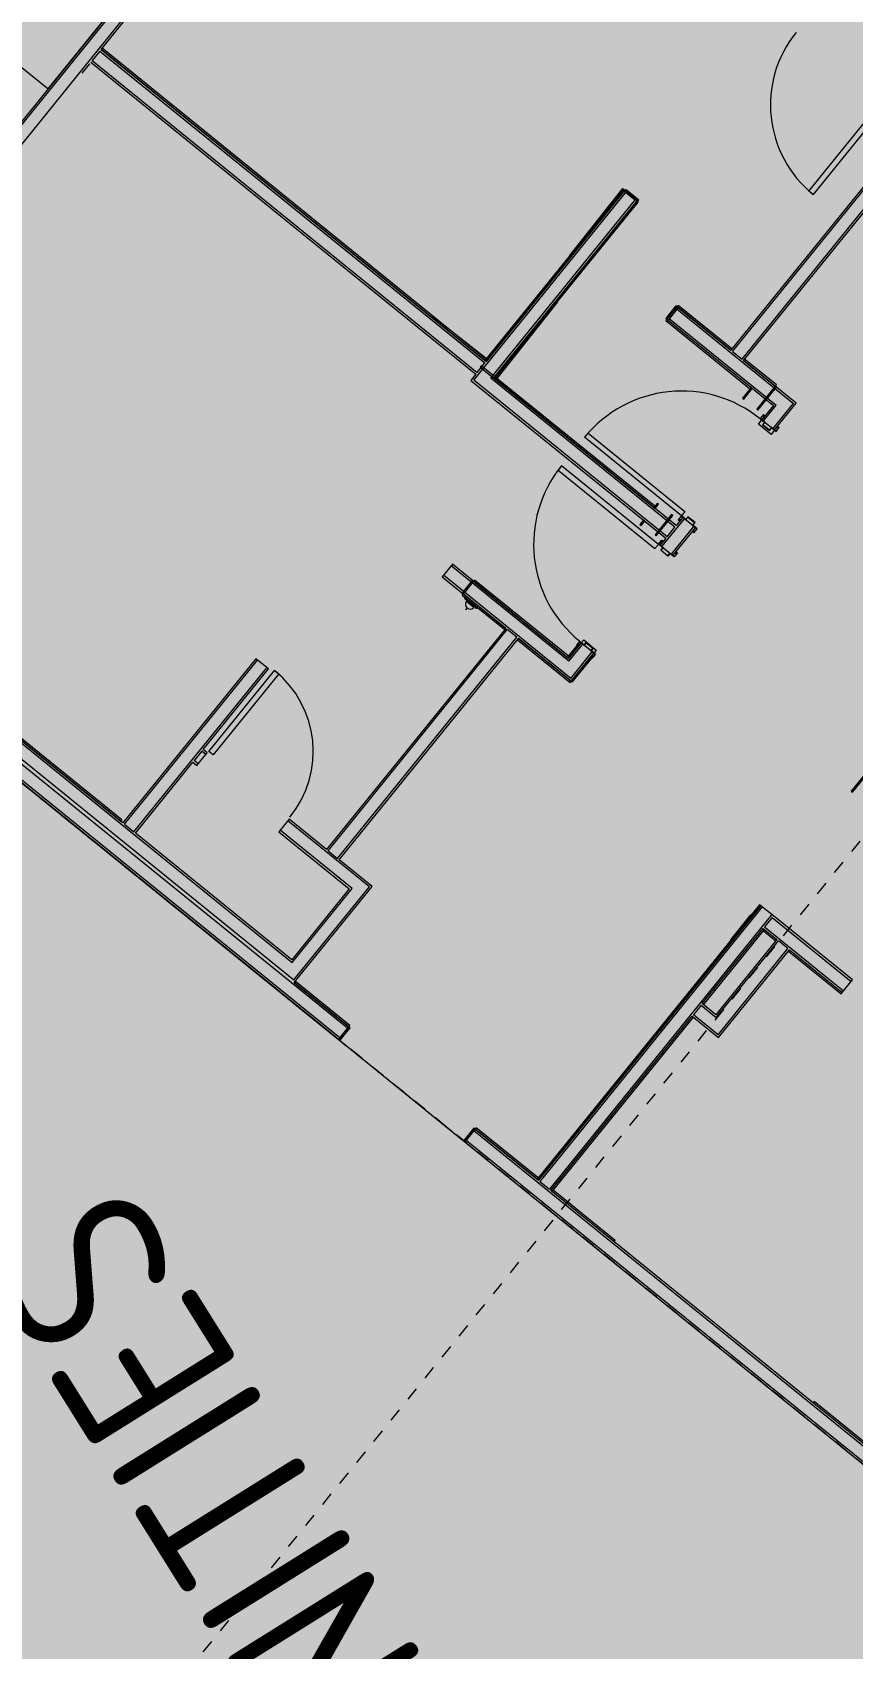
# Model space of a CAD drawing. Header units: metres. Extents: x 507649 to 508899, y 6966965 to 6967377.
# Drawn here: x 507876.54 to 507882.59, y 6967137.59 to 6967149.52 of the extents above; entities that cross this region are included whole.
import ezdxf

# ---------------------------------------------------------------- set-up
doc = ezdxf.new("R2010")
doc.units = ezdxf.units.M
doc.linetypes.add('Grid Line', pattern=[2.1, 1.2, -0.3, 0.3, -0.3])
doc.linetypes.add('Overhead', pattern=[0.004, 0.0025, -0.0015])
for name, color, linetype, lineweight in [('A-DOOR', 252, 'Continuous', 5), ('A-DOOR-FRAM', 252, 'Continuous', 5), ('A-FLOR-OVHD', 252, 'Overhead', 5), ('A-GENM', 252, 'Continuous', 5), ('A-SIGN', 252, 'Continuous', 5), ('A-WALL', 252, 'Continuous', 5), ('E-ELEC-FIXT', 252, 'Continuous', 5)]:
    doc.layers.add(name, color=color, linetype=linetype, lineweight=lineweight)
doc.layers.add('C_HATCH_PR_BUILDING', color=7, linetype='Continuous', true_color=0xffffff)
doc.layers.add('C_TEXT_2.5', color=7, linetype='Continuous')
doc.layers.add('HATCH_LANDSCAPE', color=1, linetype='Continuous')
doc.layers.add('G-ANNO-TEXT', color=47, linetype='Continuous', lineweight=5, plot=False)
doc.layers.add('S-GRID', color=47, linetype='Continuous', lineweight=5, plot=False)
doc.styles.add('Arial_1', font='ISOCP.shx', dxfattribs={"height": 360})

# ---------------------------------------------------------------- blocks, each defined once
blk = doc.blocks.new('XD_HATCH')
at = {"layer": 'C_HATCH_PR_BUILDING'}
h = blk.add_hatch(color=256, dxfattribs=at)
h.dxf.hatch_style = 1
h.paths.add_polyline_path([(507766.711, 6967255.442), (507736.522, 6967229.203), (507736.707, 6967228.989), (507736.687, 6967228.971), (507782.566, 6967176.226), (507795.661, 6967161.161), (507797.004, 6967162.328), (507817.315, 6967142.708), (507816.19, 6967141.318), (507902.111, 6967071.732), (507911.801, 6967083.72), (507919.918, 6967093.76), (507927.265, 6967102.833), (507888.211, 6967134.462), (507891.102, 6967138.268), (507841.624, 6967217.742), (507824.766, 6967203.095), (507829.311, 6967190.607), (507825.752, 6967187.514), (507795.494, 6967222.404)])
at = {"layer": 'HATCH_LANDSCAPE', "ltscale": 0.5}
h = blk.add_hatch(dxfattribs=at)
h.set_pattern_fill('GRASS', color=256, scale=0.05)
h.set_pattern_definition([(212.013854887, (0, 0), (-0.28538859865, -1.2375190291), [0.238125, -1.557926224]), (167.013854887, (0, 0), (-0.28538859868, -1.23751902925), [0.238125, -1.031875]), (257.013854887, (0, 0), (1.23751902925, -0.28538859868), [0.238125, -1.031875])])
edge = h.paths.add_edge_path()
edge.add_line((507834.619, 6967286.6), (507833.774, 6967278.377))
edge.add_line((507833.774, 6967278.377), (507834.456, 6967266.573))
edge.add_arc((507833.441, 6967266.388), 1.033, -56.8269, 10.3208, ccw=False)
edge.add_line((507834.005, 6967265.524), (507833.703, 6967265.335))
edge.add_line((507833.703, 6967265.335), (507831.859, 6967265.881))
edge.add_arc((507790.577, 6967261.197), 41.547, 6.4744, 11.73)
edge.add_arc((507652.927, 6967269.57), 178.33, 0.02359, 2.7177)
edge.add_arc((507863.894, 6967277.588), 32.841, 156.3818, 179.2382, ccw=False)
edge.add_line((507833.804, 6967290.746), (507834.868, 6967290.304))
edge.add_line((507834.868, 6967290.304), (507834.619, 6967286.6))
edge = h.paths.add_edge_path()
edge.add_line((507840.376, 6967264.203), (507839.011, 6967268.622))
edge.add_line((507839.011, 6967268.622), (507838.949, 6967268.963))
edge.add_line((507838.949, 6967268.963), (507838.964, 6967269.463))
edge.add_line((507838.964, 6967269.463), (507838.799, 6967271.471))
edge.add_line((507838.799, 6967271.471), (507838.543, 6967271.981))
edge.add_line((507838.543, 6967271.981), (507838.328, 6967272.489))
edge.add_line((507838.328, 6967272.489), (507838.181, 6967272.995))
edge.add_line((507838.181, 6967272.995), (507838.053, 6967273.5))
edge.add_line((507838.053, 6967273.5), (507837.435, 6967274.536))
edge.add_line((507837.435, 6967274.536), (507837.442, 6967274.83))
edge.add_line((507837.442, 6967274.83), (507837.523, 6967275.333))
edge.add_line((507837.523, 6967275.333), (507837.451, 6967275.831))
edge.add_line((507837.451, 6967275.831), (507837.401, 6967276.329))
edge.add_line((507837.401, 6967276.329), (507837.386, 6967276.829))
edge.add_line((507837.386, 6967276.829), (507837.371, 6967277.329))
edge.add_line((507837.371, 6967277.329), (507837.356, 6967277.829))
edge.add_line((507837.356, 6967277.829), (507837.287, 6967278.326))
edge.add_line((507837.287, 6967278.326), (507837.62, 6967280.304))
edge.add_line((507837.62, 6967280.304), (507837.729, 6967281.298))
edge.add_line((507837.729, 6967281.298), (507837.757, 6967281.798))
edge.add_line((507837.757, 6967281.798), (507837.764, 6967283.303))
edge.add_line((507837.764, 6967283.303), (507837.8, 6967283.802))
edge.add_line((507837.8, 6967283.802), (507837.9, 6967284.295))
edge.add_line((507837.9, 6967284.295), (507838.189, 6967285.273))
edge.add_line((507838.189, 6967285.273), (507838.271, 6967285.767))
edge.add_line((507838.271, 6967285.767), (507838.327, 6967286.264))
edge.add_line((507838.327, 6967286.264), (507837.056, 6967286.299))
edge.add_line((507837.056, 6967286.299), (507837.084, 6967286.024))
edge.add_line((507837.084, 6967286.024), (507836.287, 6967278.302))
edge.add_line((507836.287, 6967278.302), (507836.788, 6967269.762))
edge.add_line((507836.788, 6967269.762), (507836.997, 6967265.973))
edge.add_arc((507835.437, 6967265.897), 1.562, -51.2364, 2.7548, ccw=False)
edge.add_line((507836.415, 6967264.68), (507834.762, 6967263.639))
edge.add_line((507834.762, 6967263.639), (507834.412, 6967261.651))
edge.add_line((507834.412, 6967261.651), (507838.337, 6967255.37))
edge.add_arc((507838.634, 6967255.555), 0.35, 211.9938, 302.0004)
edge.add_line((507838.819, 6967255.258), (507843.102, 6967257.934))
edge.add_line((507843.102, 6967257.934), (507849.885, 6967247.077))
edge.add_line((507849.885, 6967247.077), (507845.677, 6967244.448))
edge.add_arc((507845.863, 6967244.151), 0.35, 121.996, 211.996)
edge.add_line((507845.566, 6967243.966), (507846.361, 6967242.694))
edge.add_arc((507846.658, 6967242.879), 0.35, 211.996, 301.996)
edge.add_line((507846.843, 6967242.582), (507851.051, 6967245.211))
edge.add_line((507851.051, 6967245.211), (507857.832, 6967234.357))
edge.add_line((507857.832, 6967234.357), (507858.999, 6967232.49))
edge.add_line((507858.999, 6967232.49), (507868.429, 6967217.396))
edge.add_line((507868.429, 6967217.396), (507869.595, 6967215.53))
edge.add_line((507869.595, 6967215.53), (507879.027, 6967200.434))
edge.add_line((507879.027, 6967200.434), (507880.192, 6967198.568))
edge.add_line((507880.192, 6967198.568), (507889.624, 6967183.472))
edge.add_line((507889.624, 6967183.472), (507890.865, 6967181.652))
edge.add_line((507890.865, 6967181.652), (507890.789, 6967181.606))
edge.add_line((507890.789, 6967181.606), (507900.221, 6967166.51))
edge.add_line((507900.221, 6967166.51), (507895.938, 6967163.835))
edge.add_arc((507896.124, 6967163.538), 0.35, 121.994, 211.996)
edge.add_line((507895.827, 6967163.352), (507896.621, 6967162.08))
edge.add_arc((507896.918, 6967162.266), 0.35, 211.9984, 301.996)
edge.add_line((507897.104, 6967161.969), (507901.387, 6967164.645))
edge.add_line((507901.387, 6967164.645), (507910.818, 6967149.549))
edge.add_line((507910.818, 6967149.549), (507906.547, 6967146.881))
edge.add_arc((507906.765, 6967146.603), 0.353, 128.0734, 218.4885)
edge.add_line((507906.488, 6967146.383), (507907.808, 6967145.097))
edge.add_line((507907.808, 6967145.097), (507909.402, 6967144.174))
edge.add_line((507909.402, 6967144.174), (507911.182, 6967145.032))
edge.add_line((507911.182, 6967145.032), (507911.594, 6967146.466))
edge.add_line((507911.594, 6967146.466), (507913.312, 6967147.539))
edge.add_line((507913.312, 6967147.539), (507911.761, 6967150.315))
edge.add_line((507911.761, 6967150.315), (507911.352, 6967151.138))
edge.add_line((507911.352, 6967151.138), (507910.312, 6967152.847))
edge.add_line((507910.312, 6967152.847), (507910.025, 6967153.257))
edge.add_line((507910.025, 6967153.257), (507908.239, 6967155.678))
edge.add_line((507908.239, 6967155.678), (507906.818, 6967157.738))
edge.add_line((507906.818, 6967157.738), (507905.147, 6967160.231))
edge.add_line((507905.147, 6967160.231), (507902.661, 6967164.574))
edge.add_line((507902.661, 6967164.574), (507901.689, 6967166.325))
edge.add_line((507901.689, 6967166.325), (507890.349, 6967184.591))
edge.add_line((507890.349, 6967184.591), (507887.924, 6967188.382))
edge.add_line((507887.924, 6967188.382), (507882.264, 6967197.226))
edge.add_line((507882.264, 6967197.226), (507881.085, 6967198.949))
edge.add_line((507881.085, 6967198.949), (507875.215, 6967208.149))
edge.add_line((507875.215, 6967208.149), (507870.718, 6967215.363))
edge.add_line((507870.718, 6967215.363), (507864.581, 6967226.267))
edge.add_line((507864.581, 6967226.267), (507858.704, 6967235.079))
edge.add_line((507858.704, 6967235.079), (507856.242, 6967238.744))
edge.add_line((507856.242, 6967238.744), (507855.102, 6967240.39))
edge.add_line((507855.102, 6967240.39), (507854.817, 6967240.802))
edge.add_line((507854.817, 6967240.802), (507854.062, 6967242.099))
edge.add_line((507854.062, 6967242.099), (507852.576, 6967244.708))
edge.add_line((507852.576, 6967244.708), (507851.066, 6967247.302))
edge.add_line((507851.066, 6967247.302), (507849.539, 6967249.885))
edge.add_line((507849.539, 6967249.885), (507848.995, 6967250.724))
edge.add_line((507848.995, 6967250.724), (507848.723, 6967251.144))
edge.add_line((507848.723, 6967251.144), (507848.44, 6967251.557))
edge.add_line((507848.44, 6967251.557), (507847.862, 6967252.375))
edge.add_line((507847.862, 6967252.375), (507847.336, 6967253.225))
edge.add_line((507847.336, 6967253.225), (507845.798, 6967255.801))
edge.add_line((507845.798, 6967255.801), (507844.219, 6967258.446))
edge.add_line((507844.219, 6967258.446), (507842.85, 6967261.022))
edge.add_line((507842.85, 6967261.022), (507842.611, 6967261.461))
edge.add_line((507842.611, 6967261.461), (507842.041, 6967262.286))
edge.add_line((507842.041, 6967262.286), (507840.376, 6967264.203))
blk = doc.blocks.new('FP_222-GA - TENANCY PLAN')
at = {"layer": 'A-GENM', "true_color": 0xe2e9e0}
blk.add_hatch(color=254, dxfattribs=at).paths.add_polyline_path([(75.2, -0.6), (75.2, -0.6), (75.2, -0.6)])
blk = doc.blocks.new('25027_BNP_Skygate Play-Sheet - 000101 - SITE PLAN')
at = {"layer": 'A-GENM'}
h = blk.add_hatch(dxfattribs=at)
h.set_pattern_fill('FP_17', color=256, scale=10, angle=19, style=0, pattern_type=2)
h.set_pattern_definition([(19, (-2386332.94, 3977990), (-195.34, 567.3), []), (109, (-2386332.94, 3977990), (-567.3, -195.34), [])])
h.paths.add_polyline_path([(-2385843, 3978146.03), (-2385840.96, 3978149.04), (-2385844.04, 3978149.04)])
h = blk.add_hatch(dxfattribs=at)
h.set_pattern_fill('FP_16', color=256, scale=10, angle=-70.999593, style=0, pattern_type=2)
h.set_pattern_definition([(289, (-2388148.38, 3977365.06), (283.655, 97.672), []), (19, (-2388148.4, 3977365.06), (-195.34, 567.31), [])])
h.paths.add_polyline_path([(-2387350.01, 3975009.62), (-2387338.68, 3975013.52), (-2387575.69, 3975686), (-2387582.15, 3975683.78), (-2387351.35, 3975013.52)])
h.paths.add_polyline_path([(-2387621.22, 3975797.24), (-2387609.88, 3975801.14), (-2388148.38, 3977365.04), (-2388159.64, 3977360.9), (-2387622.56, 3975801.14)])
h = blk.add_hatch(dxfattribs=at)
h.set_pattern_fill('FP_16', color=256, scale=10, angle=-161.000407, style=0, pattern_type=2)
h.set_pattern_definition([(199, (-2387338.66, 3975013.5), (97.67, -283.66), []), (289, (-2387338.66, 3975013.5), (567.3, 195.34), [])])
h.paths.add_polyline_path([(-2388047.84, 3974769.33), (-2387576.32, 3974937.15), (-2387579.09, 3974943.41), (-2388051.74, 3974780.67)])
h.paths.add_polyline_path([(-2387461.18, 3974971.34), (-2387351.35, 3975013.52), (-2387353.91, 3975020.94), (-2387465.08, 3974982.66)])
h = blk.add_hatch(dxfattribs=at)
h.set_pattern_fill('FP_17', color=256, scale=10, angle=19.000814, style=0, pattern_type=2)
h.set_pattern_definition([(19, (-2382297.8, 3972953.83), (-195.35, 567.3), []), (109, (-2382297.8, 3972953.83), (-567.3, -195.35), [])])
h.paths.add_polyline_path([(-2382293.88, 3972942.48), (-2382289.66, 3972948.82), (-2382293.57, 3972955.28), (-2382297.57, 3972953.21)])
at = {"layer": 'A-DOOR'}
for p, q in [((-2384102.14, 3977776.32), (-2384064.32, 3977789.34)), ((-2383851.46, 3977048.27), (-2384102.14, 3977776.32)), ((-2384064.32, 3977789.34), (-2383813.64, 3977061.29)), ((-2383813.64, 3977061.29), (-2383851.46, 3977048.27)), ((-2383667.96, 3974504.43), (-2384537.83, 3974204.9)), ((-2383654.94, 3974466.6), (-2383667.96, 3974504.43)), ((-2384524.81, 3974167.08), (-2383654.94, 3974466.6)), ((-2384537.83, 3974204.9), (-2384524.81, 3974167.08)), ((-2384436.25, 3973909.9), (-2383566.38, 3974209.42)), ((-2383553.36, 3974171.6), (-2384423.23, 3973872.07)), ((-2383566.38, 3974209.42), (-2383553.36, 3974171.6)), ((-2384423.23, 3973872.07), (-2384436.25, 3973909.9)), ((-2382940.19, 3971830.3), (-2382902.37, 3971843.32)), ((-2382663.45, 3971026.6), (-2382940.19, 3971830.3)), ((-2382902.37, 3971843.32), (-2382625.63, 3971039.63))]:
    blk.add_line(p, q, dxfattribs=at)
for centre, radius, start, end in [((-2384064.32, 3977789.34), 770, 199, 289), ((-2384524.81, 3974167.08), 920, 19.000407, 109.000407), ((-2384436.25, 3973909.9), 920, 289.000407, 19.000407), ((-2382663.45, 3971026.6), 850, 19, 109)]:
    blk.add_arc(centre, radius, start, end, dxfattribs=at)
at = {"layer": 'A-DOOR-FRAM'}
for p, q in [((-2384850.6, 3975070.21), (-2384837.36, 3975074.77)), ((-2384845.72, 3975056.03), (-2384850.6, 3975070.21)), ((-2384838.6, 3975072.23), (-2384848.06, 3975068.97)), ((-2384848.06, 3975068.97), (-2384843.82, 3975056.68)), ((-2384827.53, 3975040.08), (-2384838.6, 3975072.23)), ((-2384837.36, 3975074.77), (-2384824.99, 3975038.84)), ((-2384979.19, 3975025.94), (-2384965.95, 3975030.49)), ((-2384966.82, 3974990.01), (-2384979.19, 3975025.94)), ((-2384967.19, 3975027.95), (-2384976.65, 3975024.7)), ((-2384976.65, 3975024.7), (-2384965.58, 3974992.55)), ((-2384962.96, 3975015.66), (-2384967.19, 3975027.95)), ((-2384928.05, 3975003.35), (-2384966.82, 3974990.01)), ((-2384965.95, 3975030.49), (-2384961.07, 3975016.31)), ((-2384965.58, 3974992.55), (-2384926.81, 3975005.9)), ((-2384961.07, 3975016.31), (-2384962.96, 3975015.66)), ((-2384952.63, 3974994.89), (-2384928.05, 3975003.35)), ((-2384919.91, 3974979.72), (-2384928.05, 3975003.35)), ((-2384919.91, 3974979.72), (-2384928.05, 3975003.35)), ((-2384926.81, 3975005.9), (-2384918.67, 3974982.26)), ((-2384926.81, 3975005.9), (-2384918.67, 3974982.26)), ((-2384855.62, 3975001.86), (-2384919.91, 3974979.72)), ((-2384918.67, 3974982.26), (-2384858.16, 3975003.1)), ((-2384858.16, 3975003.1), (-2384918.67, 3974982.26)), ((-2384866.3, 3975026.73), (-2384827.53, 3975040.08)), ((-2384858.16, 3975003.1), (-2384866.3, 3975026.73)), ((-2384858.16, 3975003.1), (-2384866.3, 3975026.73)), ((-2384824.99, 3975038.84), (-2384863.76, 3975025.49)), ((-2384863.76, 3975025.49), (-2384839.17, 3975033.96)), ((-2384863.76, 3975025.49), (-2384855.62, 3975001.86)), ((-2384863.76, 3975025.49), (-2384855.62, 3975001.86)), ((-2384843.82, 3975056.68), (-2384845.72, 3975056.03)), ((-2384665.99, 3974116.35), (-2384627.22, 3974129.7)), ((-2384653.61, 3974080.42), (-2384665.99, 3974116.35)), ((-2384624.68, 3974128.46), (-2384663.44, 3974115.11)), ((-2384663.44, 3974115.11), (-2384652.37, 3974082.96)), ((-2384635.36, 3974153.33), (-2384571.06, 3974175.47)), ((-2384627.22, 3974129.7), (-2384635.36, 3974153.33)), ((-2384572.3, 3974172.93), (-2384632.82, 3974152.1)), ((-2384632.82, 3974152.1), (-2384624.68, 3974128.46)), ((-2384564.17, 3974149.29), (-2384572.3, 3974172.93)), ((-2384571.06, 3974175.47), (-2384562.93, 3974151.84)), ((-2384525.4, 3974162.64), (-2384564.17, 3974149.29)), ((-2384562.93, 3974151.84), (-2384524.16, 3974165.18)), ((-2384529.91, 3974138.88), (-2384528.02, 3974139.53)), ((-2384525.02, 3974124.7), (-2384529.91, 3974138.88)), ((-2384528.02, 3974139.53), (-2384523.78, 3974127.24)), ((-2384514.33, 3974130.49), (-2384525.4, 3974162.64)), ((-2384511.79, 3974129.26), (-2384525.02, 3974124.7)), ((-2384524.16, 3974165.18), (-2384511.79, 3974129.26)), ((-2384523.78, 3974127.24), (-2384514.33, 3974130.49)), ((-2384640.38, 3974084.98), (-2384653.61, 3974080.42)), ((-2384652.37, 3974082.96), (-2384642.92, 3974086.22)), ((-2384647.15, 3974098.51), (-2384645.26, 3974099.16)), ((-2384642.92, 3974086.22), (-2384647.15, 3974098.51)), ((-2384645.26, 3974099.16), (-2384640.38, 3974084.98)), ((-2384577.87, 3973903.44), (-2384591.1, 3973898.88)), ((-2384591.1, 3973898.88), (-2384578.73, 3973862.95)), ((-2384588.56, 3973897.64), (-2384579.11, 3973900.9)), ((-2384577.49, 3973865.49), (-2384588.56, 3973897.64)), ((-2384579.11, 3973900.9), (-2384574.87, 3973888.6)), ((-2384578.73, 3973862.95), (-2384539.97, 3973876.3)), ((-2384572.98, 3973889.25), (-2384577.87, 3973903.44)), ((-2384538.73, 3973878.84), (-2384577.49, 3973865.49)), ((-2384574.87, 3973888.6), (-2384572.98, 3973889.25)), ((-2384539.97, 3973876.3), (-2384531.83, 3973852.66)), ((-2384530.59, 3973855.2), (-2384538.73, 3973878.84)), ((-2384470.07, 3973876.04), (-2384530.59, 3973855.2)), ((-2384439.45, 3973913.03), (-2384478.21, 3973899.68)), ((-2384478.21, 3973899.68), (-2384470.07, 3973876.04)), ((-2384475.67, 3973898.44), (-2384436.91, 3973911.79)), ((-2384467.53, 3973874.8), (-2384475.67, 3973898.44)), ((-2384449.28, 3973947.72), (-2384462.51, 3973943.16)), ((-2384462.51, 3973943.16), (-2384457.63, 3973928.97)), ((-2384459.97, 3973941.92), (-2384450.52, 3973945.17)), ((-2384455.74, 3973929.63), (-2384459.97, 3973941.92)), ((-2384457.63, 3973928.97), (-2384455.74, 3973929.63)), ((-2384450.52, 3973945.17), (-2384439.45, 3973913.03)), ((-2384436.91, 3973911.79), (-2384449.28, 3973947.72)), ((-2384531.83, 3973852.66), (-2384467.53, 3973874.8)), ((-2384182.98, 3973048.42), (-2384247.27, 3973026.28)), ((-2384244.73, 3973025.04), (-2384184.22, 3973045.88)), ((-2384184.22, 3973045.88), (-2384244.73, 3973025.04)), ((-2384184.22, 3973045.88), (-2384176.08, 3973022.24)), ((-2384184.22, 3973045.88), (-2384176.08, 3973022.24)), ((-2384174.84, 3973024.78), (-2384182.98, 3973048.42)), ((-2384174.84, 3973024.78), (-2384182.98, 3973048.42)), ((-2384239.14, 3973002.64), (-2384277.9, 3972989.29)), ((-2384277.9, 3972989.29), (-2384265.53, 3972953.36)), ((-2384275.36, 3972988.05), (-2384236.59, 3973001.4)), ((-2384264.29, 3972955.91), (-2384275.36, 3972988.05)), ((-2384265.53, 3972953.36), (-2384252.29, 3972957.92)), ((-2384254.83, 3972959.16), (-2384264.29, 3972955.91)), ((-2384263.72, 3972994.18), (-2384239.14, 3973002.64)), ((-2384257.18, 3972972.1), (-2384259.07, 3972971.45)), ((-2384259.07, 3972971.45), (-2384254.83, 3972959.16)), ((-2384252.29, 3972957.92), (-2384257.18, 3972972.1)), ((-2384247.27, 3973026.28), (-2384239.14, 3973002.64)), ((-2384247.27, 3973026.28), (-2384239.14, 3973002.64)), ((-2384236.59, 3973001.4), (-2384244.73, 3973025.04)), ((-2384236.59, 3973001.4), (-2384244.73, 3973025.04)), ((-2384176.08, 3973022.24), (-2384137.31, 3973035.59)), ((-2384136.07, 3973038.13), (-2384174.84, 3973024.78)), ((-2384174.84, 3973024.78), (-2384150.26, 3973033.25)), ((-2384139.93, 3973012.48), (-2384141.82, 3973011.82)), ((-2384141.82, 3973011.82), (-2384136.94, 3972997.64)), ((-2384135.7, 3973000.18), (-2384139.93, 3973012.48)), ((-2384137.31, 3973035.59), (-2384126.24, 3973003.44)), ((-2384136.94, 3972997.64), (-2384123.7, 3973002.2)), ((-2384123.7, 3973002.2), (-2384136.07, 3973038.13)), ((-2384126.24, 3973003.44), (-2384135.7, 3973000.18))]:
    blk.add_line(p, q, dxfattribs=at)
at = {"layer": 'A-FLOR-OVHD'}
blk.add_line((-2446337.03, 3957455.96), (-2341051.49, 3993708.67), dxfattribs=at)
at = {"layer": 'A-GENM'}
for p, q in [((-2380659.9, 3979816.5), (-2384155.13, 3978613)), ((-2384151.23, 3978601.65), (-2380656, 3979805.16)), ((-2384155.13, 3978613), (-2384151.23, 3978601.65)), ((-2386372.01, 3978103.48), (-2386383.35, 3978099.57)), ((-2386383.35, 3978099.57), (-2386344.28, 3977986.11)), ((-2386332.94, 3977990.02), (-2386372.01, 3978103.48)), ((-2385846.91, 3978157.37), (-2386332.94, 3977990.02)), ((-2386329.03, 3977978.67), (-2385843, 3978146.03)), ((-2385843, 3978146.03), (-2385846.91, 3978157.37)), ((-2386344.28, 3977986.11), (-2386332.94, 3977990.02)), ((-2386332.94, 3977990.02), (-2386329.03, 3977978.67)), ((-2387495.31, 3977716.78), (-2387506.66, 3977712.88)), ((-2387506.66, 3977712.88), (-2387467.6, 3977599.46)), ((-2387456.26, 3977603.36), (-2387495.31, 3977716.78)), ((-2387467.6, 3977599.46), (-2388034.91, 3977404.11)), ((-2388031.01, 3977392.77), (-2387463.7, 3977588.11)), ((-2387467.6, 3977599.46), (-2387456.26, 3977603.36)), ((-2387463.7, 3977588.11), (-2387467.6, 3977599.46)), ((-2388711.8, 3977158.37), (-2388155.82, 3977349.81)), ((-2388159.72, 3977361.14), (-2387621.22, 3975797.24)), ((-2388023.57, 3977408.02), (-2388034.91, 3977404.11)), ((-2388034.91, 3977404.11), (-2387186.14, 3974939.11)), ((-2388034.91, 3977404.11), (-2388031.01, 3977392.77)), ((-2387174.8, 3974943.01), (-2388023.57, 3977408.02)), ((-2388715.7, 3977169.7), (-2388711.8, 3977158.37)), ((-2391065.92, 3976347.76), (-2390498.61, 3976543.11)), ((-2390498.61, 3976543.11), (-2390502.51, 3976554.45)), ((-2387582.15, 3975683.78), (-2387350.01, 3975009.62)), ((-2379249.1, 3975719.24), (-2382706.73, 3974528.68)), ((-2382702.83, 3974517.34), (-2379245.2, 3975707.89)), ((-2379245.2, 3975707.89), (-2379249.1, 3975719.24)), ((-2384076.96, 3975592.56), (-2384457.56, 3975461.51)), ((-2384453.66, 3975450.17), (-2384073.06, 3975581.21)), ((-2384073.06, 3975581.21), (-2384076.96, 3975592.56)), ((-2384061.71, 3975585.12), (-2384073.06, 3975581.21)), ((-2384073.06, 3975581.21), (-2384033.99, 3975467.75)), ((-2384022.64, 3975471.66), (-2384061.71, 3975585.12)), ((-2384033.99, 3975467.75), (-2384887.35, 3975173.91)), ((-2384883.44, 3975162.57), (-2384030.08, 3975456.4)), ((-2384457.56, 3975461.51), (-2384453.66, 3975450.17)), ((-2384033.99, 3975467.75), (-2384022.64, 3975471.66)), ((-2384030.08, 3975456.4), (-2384033.99, 3975467.75)), ((-2384571.07, 3975422.41), (-2385043.79, 3975259.63)), ((-2385039.89, 3975248.29), (-2384567.16, 3975411.06)), ((-2384567.16, 3975411.06), (-2384571.07, 3975422.41)), ((-2385039.89, 3975248.29), (-2385051.23, 3975244.38)), ((-2385051.23, 3975244.38), (-2384976.37, 3975026.91)), ((-2385043.79, 3975259.63), (-2385039.89, 3975248.29)), ((-2384965.02, 3975030.81), (-2385039.89, 3975248.29)), ((-2384876, 3975177.82), (-2384887.35, 3975173.91)), ((-2384887.35, 3975173.91), (-2384883.44, 3975162.57)), ((-2384887.35, 3975173.91), (-2384854.79, 3975079.37)), ((-2384843.45, 3975083.28), (-2384876, 3975177.82)), ((-2384854.79, 3975079.37), (-2384843.45, 3975083.28)), ((-2387353.91, 3975020.94), (-2387465.08, 3974982.66)), ((-2384976.37, 3975026.91), (-2384965.02, 3975030.81)), ((-2387578.33, 3974943.67), (-2388051.74, 3974780.67)), ((-2387186.14, 3974939.11), (-2387174.8, 3974943.01)), ((-2388051.74, 3974780.67), (-2388047.84, 3974769.33)), ((-2382718.47, 3974588.11), (-2384288.03, 3974047.66)), ((-2384284.12, 3974036.31), (-2382714.57, 3974576.77)), ((-2382839.75, 3974546.35), (-2382851.09, 3974542.45)), ((-2382851.09, 3974542.45), (-2382304.91, 3972956.26)), ((-2382293.57, 3972960.17), (-2382839.75, 3974546.35)), ((-2382714.57, 3974576.77), (-2382718.47, 3974588.11)), ((-2382695.39, 3974532.59), (-2382706.73, 3974528.68)), ((-2382706.73, 3974528.68), (-2382702.83, 3974517.34)), ((-2382706.73, 3974528.68), (-2382180.1, 3972999.24)), ((-2382168.76, 3973003.14), (-2382695.39, 3974532.59)), ((-2384451.27, 3974150.09), (-2384462.62, 3974146.18)), ((-2384462.62, 3974146.18), (-2384400.11, 3973964.64)), ((-2384388.76, 3973968.55), (-2384451.27, 3974150.09)), ((-2384329.43, 3974204.76), (-2384340.78, 3974200.85)), ((-2384340.78, 3974200.85), (-2384327.11, 3974161.14)), ((-2384315.76, 3974165.05), (-2384329.43, 3974204.76)), ((-2384327.11, 3974161.14), (-2384315.76, 3974165.05)), ((-2384276.68, 3974051.56), (-2384288.03, 3974047.66)), ((-2384288.03, 3974047.66), (-2384284.12, 3974036.31)), ((-2384288.03, 3974047.66), (-2384274.36, 3974007.95)), ((-2384263.01, 3974011.85), (-2384276.68, 3974051.56)), ((-2384274.36, 3974007.95), (-2384263.01, 3974011.85)), ((-2386823.33, 3973925.34), (-2386834.67, 3973921.43)), ((-2386834.67, 3973921.43), (-2386336.55, 3972474.79)), ((-2386325.21, 3972478.7), (-2386823.33, 3973925.34)), ((-2384400.11, 3973964.64), (-2384388.76, 3973968.55)), ((-2383154.37, 3973245.02), (-2383920.78, 3972981.12)), ((-2383916.88, 3972969.78), (-2383150.46, 3973233.67)), ((-2383150.46, 3973233.67), (-2383154.37, 3973245.02)), ((-2383139.12, 3973237.58), (-2383150.46, 3973233.67)), ((-2383150.46, 3973233.67), (-2383111.39, 3973120.21)), ((-2383100.05, 3973124.12), (-2383139.12, 3973237.58)), ((-2383938.09, 3973068.23), (-2383949.43, 3973064.32)), ((-2383949.43, 3973064.32), (-2383916.88, 3972969.78)), ((-2383905.53, 3972973.68), (-2383938.09, 3973068.23)), ((-2383111.39, 3973120.21), (-2383591.87, 3972954.77)), ((-2383587.96, 3972943.42), (-2383107.49, 3973108.86)), ((-2383111.39, 3973120.21), (-2383100.05, 3973124.12)), ((-2383107.49, 3973108.86), (-2383111.39, 3973120.21)), ((-2384063.19, 3973023.03), (-2384074.53, 3973019.13)), ((-2384074.53, 3973019.13), (-2384003.56, 3972813)), ((-2383992.21, 3972816.91), (-2384063.19, 3973023.03)), ((-2383920.78, 3972981.12), (-2383916.88, 3972969.78)), ((-2383916.88, 3972969.78), (-2383905.53, 3972973.68)), ((-2383591.87, 3972954.77), (-2383587.96, 3972943.42)), ((-2382304.91, 3972956.26), (-2382293.57, 3972960.17)), ((-2382297.79, 3972953.83), (-2382293.88, 3972942.48)), ((-2382293.88, 3972942.48), (-2382180.42, 3972981.55)), ((-2382180.1, 3972999.24), (-2382293.57, 3972960.17)), ((-2382293.57, 3972960.17), (-2382289.66, 3972948.82)), ((-2382289.66, 3972948.82), (-2382176.2, 3972987.89)), ((-2382180.1, 3972999.24), (-2382168.76, 3973003.14)), ((-2382176.2, 3972987.89), (-2382180.1, 3972999.24)), ((-2384003.56, 3972813), (-2383992.21, 3972816.91)), ((-2383705.33, 3972915.69), (-2383992.21, 3972816.91)), ((-2383992.21, 3972816.91), (-2383988.3, 3972805.56)), ((-2383988.3, 3972805.56), (-2383701.42, 3972904.35)), ((-2383701.42, 3972904.35), (-2383705.33, 3972915.69))]:
    blk.add_line(p, q, dxfattribs=at)
at = {"layer": 'A-SIGN'}
for p, q in [((-2387281.05, 3975260.81), (-2387283.89, 3975259.83)), ((-2387283.89, 3975259.83), (-2387207.38, 3975037.63)), ((-2387204.54, 3975038.61), (-2387281.05, 3975260.81)), ((-2387207.38, 3975037.63), (-2387204.54, 3975038.61))]:
    blk.add_line(p, q, dxfattribs=at)
at = {"layer": 'A-WALL'}
for p, q in [((-2386343.67, 3978113.33), (-2373995.15, 3982365.26)), ((-2377050.95, 3969703.92), (-2380585.51, 3979969.04)), ((-2380594.81, 3979949.97), (-2385825.07, 3978149.04)), ((-2380594.81, 3979949.97), (-2377071.98, 3969718.92)), ((-2381493.13, 3979783.41), (-2386372.01, 3978103.48)), ((-2386367.12, 3978089.3), (-2381488.25, 3979769.23)), ((-2380650.61, 3979835.57), (-2384467.59, 3978521.28)), ((-2384174.32, 3978606.39), (-2380659.9, 3979816.5)), ((-2380650.61, 3979835.57), (-2377198.15, 3969808.92)), ((-2386337.82, 3978004.2), (-2381458.95, 3979684.13)), ((-2384462.71, 3978507.09), (-2384287.78, 3978567.33)), ((-2384287.78, 3978567.33), (-2384068.56, 3977930.66)), ((-2384188.51, 3978601.51), (-2384273.6, 3978572.21)), ((-2384273.6, 3978572.21), (-2383766.23, 3977098.71)), ((-2384188.51, 3978601.51), (-2383681.14, 3977128.01)), ((-2383666.95, 3977132.89), (-2384174.32, 3978606.39)), ((-2384467.59, 3978521.28), (-2385710.68, 3978093.25)), ((-2385691.61, 3978083.95), (-2384462.71, 3978507.09)), ((-2386343.67, 3978113.33), (-2387495.31, 3977716.78)), ((-2386372.01, 3978103.48), (-2386332.94, 3977990.02)), ((-2386332.94, 3977990.02), (-2385844.13, 3978158.33)), ((-2385844.13, 3978158.33), (-2385546.78, 3977294.75)), ((-2385825.07, 3978149.04), (-2385537.48, 3977313.82)), ((-2385710.68, 3978093.25), (-2385481.69, 3977428.22)), ((-2385472.39, 3977447.28), (-2385691.61, 3978083.95)), ((-2384068.56, 3977930.66), (-2384104.49, 3977918.29)), ((-2384104.49, 3977918.29), (-2384065.42, 3977804.83)), ((-2384099.61, 3977904.11), (-2384063.68, 3977916.48)), ((-2384070.31, 3977819.01), (-2384034.38, 3977831.38)), ((-2384065.42, 3977804.83), (-2384029.49, 3977817.2)), ((-2384034.38, 3977831.38), (-2384063.68, 3977916.48)), ((-2384029.49, 3977817.2), (-2383780.42, 3977093.82)), ((-2387506.67, 3977712.92), (-2393037.65, 3975808.45)), ((-2387501.79, 3977698.73), (-2393022.65, 3975797.75)), ((-2387467.6, 3977599.45), (-2387506.67, 3977712.92)), ((-2387472.49, 3977613.64), (-2392932.65, 3975733.55)), ((-2388034.91, 3977404.11), (-2387467.6, 3977599.45)), ((-2385481.69, 3977428.22), (-2384835.22, 3977650.81)), ((-2384840.11, 3977665), (-2385472.39, 3977447.28)), ((-2384801.04, 3977551.53), (-2384840.11, 3977665)), ((-2385537.48, 3977313.82), (-2384805.92, 3977565.72)), ((-2385137.38, 3977435.72), (-2384801.04, 3977551.53)), ((-2391069.94, 3976359.07), (-2388148.37, 3977365.05)), ((-2388148.37, 3977365.05), (-2387609.88, 3975801.14)), ((-2388049.1, 3977399.23), (-2388134.19, 3977369.93)), ((-2387285.42, 3974904.92), (-2388134.19, 3977369.93)), ((-2387200.33, 3974934.22), (-2388049.1, 3977399.23)), ((-2387186.14, 3974939.11), (-2388034.91, 3977404.11)), ((-2385546.78, 3977294.75), (-2385250.84, 3977396.65)), ((-2385250.84, 3977396.65), (-2384567.15, 3975411.07)), ((-2385151.56, 3977430.84), (-2385236.66, 3977401.54)), ((-2385236.66, 3977401.54), (-2384552.97, 3975415.95)), ((-2385151.56, 3977430.84), (-2384467.87, 3975445.25)), ((-2384453.69, 3975450.13), (-2385137.38, 3977435.72)), ((-2383780.42, 3977093.82), (-2383666.95, 3977132.89)), ((-2379287.86, 3976206.59), (-2377019.18, 3976987.76)), ((-2378115.31, 3972802.9), (-2379287.86, 3976206.59)), ((-2379293.06, 3975846.89), (-2379322.36, 3975931.98)), ((-2387609.88, 3975801.14), (-2387845.85, 3975719.89)), ((-2387826.78, 3975710.59), (-2387605, 3975786.96)), ((-2387575.69, 3975701.86), (-2387605, 3975786.96)), ((-2379288.17, 3975832.7), (-2382745.86, 3974642.13)), ((-2379283.29, 3975818.52), (-2382740.98, 3974627.94)), ((-2379253.99, 3975733.42), (-2379283.29, 3975818.52)), ((-2387845.85, 3975719.89), (-2387574.64, 3974932.27)), ((-2387826.78, 3975710.59), (-2387560.46, 3974937.15)), ((-2387575.69, 3975701.86), (-2387712.38, 3975654.8)), ((-2387693.32, 3975645.5), (-2387570.81, 3975687.68)), ((-2387570.81, 3975687.68), (-2387338.68, 3975013.52)), ((-2379253.99, 3975733.42), (-2382711.67, 3974542.85)), ((-2382706.79, 3974528.66), (-2379249.1, 3975719.24)), ((-2379249.1, 3975719.24), (-2377219.18, 3969823.92)), ((-2387712.38, 3975654.8), (-2387475.36, 3974966.46)), ((-2387461.18, 3974971.34), (-2387693.32, 3975645.5)), ((-2385020.82, 3975238.99), (-2383878.65, 3975632.27)), ((-2384906.42, 3975183.19), (-2383849.35, 3975547.17)), ((-2383883.53, 3975646.45), (-2384453.69, 3975450.13)), ((-2383844.46, 3975532.99), (-2383883.53, 3975646.45)), ((-2384887.36, 3975173.89), (-2383844.46, 3975532.99)), ((-2384552.97, 3975415.95), (-2384467.87, 3975445.25)), ((-2384567.15, 3975411.07), (-2385039.89, 3975248.29)), ((-2385039.89, 3975248.29), (-2384953.29, 3974996.78)), ((-2385020.82, 3975238.99), (-2384939.1, 3975001.66)), ((-2384906.42, 3975183.19), (-2384854.01, 3975030.97)), ((-2384839.82, 3975035.85), (-2384887.36, 3975173.89)), ((-2387333.8, 3974999.34), (-2388042.95, 3974755.15)), ((-2387560.46, 3974937.15), (-2387475.36, 3974966.46)), ((-2387338.68, 3975013.52), (-2387461.18, 3974971.34)), ((-2387304.5, 3974914.24), (-2387333.8, 3974999.34)), ((-2384953.29, 3974996.78), (-2384839.82, 3975035.85)), ((-2384943.52, 3974968.41), (-2384953.28, 3974996.78)), ((-2384830.05, 3975007.48), (-2384943.52, 3974968.41)), ((-2384839.82, 3975035.85), (-2384830.05, 3975007.48)), ((-2387574.64, 3974932.27), (-2388047.84, 3974769.33)), ((-2387304.5, 3974914.24), (-2388013.65, 3974670.05)), ((-2388008.77, 3974655.87), (-2387299.61, 3974900.06)), ((-2387299.61, 3974900.04), (-2387186.14, 3974939.11)), ((-2388047.84, 3974769.33), (-2388008.77, 3974655.87)), ((-2382765.4, 3974698.86), (-2384516.2, 3974096)), ((-2384511.32, 3974081.81), (-2382774.7, 3974679.79)), ((-2382774.7, 3974679.79), (-2382191.9, 3972987.39)), ((-2382745.86, 3974642.13), (-2382765.4, 3974698.86)), ((-2382740.98, 3974627.94), (-2382711.67, 3974542.85)), ((-2382217.87, 3974684.32), (-2382689.47, 3974515.4)), ((-2384482.01, 3973996.72), (-2382830.49, 3974565.39)), ((-2384477.13, 3973982.53), (-2382839.79, 3974546.33)), ((-2382613.01, 3973851.01), (-2382855.58, 3974528.21)), ((-2382839.79, 3974546.33), (-2382291.18, 3972953.21)), ((-2382830.49, 3974565.39), (-2382277, 3972958.09)), ((-2382177.72, 3972992.28), (-2382706.79, 3974528.66)), ((-2384537.69, 3974158.41), (-2384651.15, 3974119.34)), ((-2384651.15, 3974119.34), (-2384565.2, 3973869.72)), ((-2384636.97, 3974124.22), (-2384551.02, 3973874.61)), ((-2384551.87, 3974153.53), (-2384465.92, 3973903.91)), ((-2384516.2, 3974096), (-2384537.69, 3974158.41)), ((-2384511.32, 3974081.81), (-2384482.01, 3973996.72)), ((-2384565.2, 3973869.72), (-2384451.74, 3973908.79)), ((-2384451.74, 3973908.79), (-2384477.13, 3973982.53)), ((-2382371.32, 3973591.44), (-2382159.05, 3972998.8)), ((-2383155.58, 3973216.05), (-2384115.28, 3972885.59)), ((-2383160.46, 3973230.23), (-2384105.98, 3972904.65)), ((-2383121.39, 3973116.77), (-2383160.46, 3973230.23)), ((-2384276.74, 3973032), (-2384163.28, 3973071.07)), ((-2383126.28, 3973130.95), (-2384171.07, 3972771.19)), ((-2384163.28, 3973071.07), (-2384149.6, 3973031.35)), ((-2383594.15, 3972953.98), (-2383121.39, 3973116.77)), ((-2384263.07, 3972992.29), (-2384276.74, 3973032)), ((-2384149.61, 3973031.35), (-2384263.07, 3972992.29)), ((-2384263.07, 3972992.29), (-2384180.37, 3972752.12)), ((-2384248.88, 3972997.17), (-2384171.07, 3972771.19)), ((-2384163.79, 3973026.47), (-2384115.28, 3972885.59)), ((-2384105.98, 3972904.65), (-2384149.61, 3973031.35)), ((-2383608.33, 3972949.1), (-2383693.43, 3972919.79)), ((-2383608.33, 3972949.1), (-2382818.71, 3970655.86)), ((-2382897.31, 3970930.22), (-2383594.15, 3972953.98)), ((-2382291.18, 3972953.21), (-2382177.72, 3972992.28)), ((-2382159.05, 3972998.8), (-2382177.66, 3972992.14)), ((-2384180.37, 3972752.12), (-2383707.61, 3972914.91)), ((-2383707.61, 3972914.91), (-2382795.9, 3970267.11)), ((-2383693.43, 3972919.79), (-2382627.43, 3969823.92))]:
    blk.add_line(p, q, dxfattribs=at)
at = {"layer": 'E-ELEC-FIXT'}
for p, q in [((-2384215.6, 3975551.16), (-2384214.3, 3975547.37)), ((-2384110.36, 3975589.51), (-2384214.36, 3975553.7)), ((-2384214.34, 3975556.7), (-2384197.32, 3975562.56)), ((-2384214.34, 3975556.7), (-2384213.42, 3975554.02)), ((-2384213.42, 3975554.02), (-2384214.34, 3975556.7)), ((-2384106.51, 3975584.49), (-2384214.3, 3975547.37)), ((-2384196.4, 3975559.88), (-2384213.42, 3975554.02)), ((-2384196.4, 3975559.88), (-2384213.42, 3975554.02)), ((-2384198.06, 3975567.77), (-2384131.87, 3975590.56)), ((-2384197.32, 3975562.56), (-2384196.4, 3975559.88)), ((-2384196.4, 3975559.88), (-2384197.32, 3975562.56)), ((-2384180.77, 3975626.61), (-2384181.72, 3975626.28)), ((-2384181.72, 3975626.28), (-2384176.83, 3975612.09)), ((-2384175.89, 3975612.42), (-2384180.77, 3975626.61)), ((-2384170.75, 3975568.71), (-2384173.82, 3975567.66)), ((-2384173.82, 3975567.66), (-2384171.37, 3975568.5)), ((-2384171.37, 3975568.5), (-2384168.3, 3975569.56)), ((-2384168.3, 3975569.56), (-2384170.75, 3975568.71)), ((-2384160.94, 3975572.09), (-2384163.78, 3975571.12)), ((-2384163.78, 3975571.12), (-2384160.94, 3975572.09)), ((-2384156.43, 3975573.65), (-2384153.35, 3975574.71)), ((-2384153.97, 3975574.49), (-2384156.43, 3975573.65)), ((-2384150.9, 3975575.55), (-2384153.97, 3975574.49)), ((-2384153.35, 3975574.71), (-2384150.9, 3975575.55)), ((-2384106.51, 3975584.49), (-2384107.82, 3975588.27))]:
    blk.add_line(p, q, dxfattribs=at)
for start, end in [(109.818946, 199.000407), (19.000407, 108.181868)]:
    blk.add_arc((-2384164.97, 3975579.17), 35, start, end, dxfattribs=at)
for points, knots in [([(-2384215.6, 3975551.16), (-2384215.66, 3975551.32), (-2384215.71, 3975551.58), (-2384215.72, 3975551.93), (-2384215.68, 3975552.19), (-2384215.62, 3975552.44), (-2384215.52, 3975552.69), (-2384215.39, 3975552.91), (-2384215.25, 3975553.09), (-2384215.13, 3975553.22), (-2384215.01, 3975553.34), (-2384214.77, 3975553.52), (-2384214.53, 3975553.64), (-2384214.36, 3975553.7)], [0, 0, 0, 0, 0.16666667, 0.25, 0.33333333, 0.41666667, 0.5, 0.58333333, 0.66666667, 0.70833333, 0.75, 0.83333333, 1, 1, 1, 1]), ([(-2384215.6, 3975551.16), (-2384215.66, 3975551.32), (-2384215.71, 3975551.58), (-2384215.72, 3975551.93), (-2384215.68, 3975552.19), (-2384215.62, 3975552.44), (-2384215.52, 3975552.69), (-2384215.39, 3975552.91), (-2384215.25, 3975553.09), (-2384215.14, 3975553.22), (-2384215.01, 3975553.34), (-2384214.77, 3975553.52), (-2384214.53, 3975553.64), (-2384214.36, 3975553.7)], [0, 0, 0, 0, 0.16666667, 0.25, 0.33333333, 0.41666667, 0.5, 0.58333333, 0.66666667, 0.70833333, 0.75, 0.83333333, 1, 1, 1, 1]), ([(-2384107.82, 3975588.27), (-2384107.87, 3975588.44), (-2384107.99, 3975588.67), (-2384108.2, 3975588.95), (-2384108.39, 3975589.13), (-2384108.6, 3975589.29), (-2384108.83, 3975589.42), (-2384109.07, 3975589.52), (-2384109.28, 3975589.58), (-2384109.45, 3975589.61), (-2384109.63, 3975589.62), (-2384109.93, 3975589.62), (-2384110.19, 3975589.57), (-2384110.36, 3975589.51)], [0, 0, 0, 0, 0.16666667, 0.25, 0.33333333, 0.41666667, 0.5, 0.58333333, 0.66666667, 0.70833333, 0.75, 0.83333333, 1, 1, 1, 1]), ([(-2384110.36, 3975589.51), (-2384110.19, 3975589.57), (-2384109.93, 3975589.62), (-2384109.58, 3975589.62), (-2384109.37, 3975589.59), (-2384109.2, 3975589.56), (-2384109.03, 3975589.51), (-2384108.83, 3975589.42), (-2384108.6, 3975589.29), (-2384108.39, 3975589.13), (-2384108.2, 3975588.95), (-2384107.99, 3975588.67), (-2384107.87, 3975588.44), (-2384107.82, 3975588.27)], [-1, -1, -1, -1, -0.83333333, -0.75, -0.66666667, -0.625, -0.58333333, -0.5, -0.41666667, -0.33333333, -0.25, -0.16666667, 0, 0, 0, 0])]:
    blk.add_open_spline(points, degree=3, knots=knots, dxfattribs=at)
at = {"layer": 'S-GRID', "linetype": 'Grid Line'}
for p, q in [((-2385280.67, 3968582.06), (-2414596.56, 4053719.64)), ((-2340582.05, 3993870.93), (-2467184.71, 3950277.13))]:
    blk.add_line(p, q, dxfattribs=at)
at = {"layer": 'A-GENM', "xscale": 10, "yscale": 10, "zscale": 10, "rotation": 198.9999999998613}
blk.add_blockref('FP_222-GA - TENANCY PLAN', (-2387337.26, 3975013.99), dxfattribs=at)
at = {"layer": 'G-ANNO-TEXT', "char_height": 1250, "attachment_point": 1, "style": 'Arial_1'}
for s, insert, width in [('(including amenities, cafe & store. excluding ', (-2407597.33, 3993421.6), 41447.2437), ('outdoor screened services & outdoor dining)', (-2407729.62, 3991437.23), 41286.9062), ('Assumed occupancy 525pax', (-2401776.5, 3989452.85), 26856.5312), ('AMENITIES ', (-2393563.37, 3981228.63), 11985.2281)]:
    blk.add_mtext(s, dxfattribs=dict(at, insert=insert, width=width))
blk = doc.blocks.new('XE_ARCH')
at = {"xscale": 0.001, "yscale": 0.001, "zscale": 0.001, "rotation": 121.996}
blk.add_blockref('25027_BNP_Skygate Play-Sheet - 000101 - SITE PLAN', (509988.126, 6971273.77), dxfattribs=at)

msp = doc.modelspace()

# ---------------------------------------------------------------- block references
at = {"layer": 'C_TEXT_2.5'}
msp.add_blockref('XD_HATCH', (0, 0), dxfattribs=at)

# ---------------------------------------------------------------- next in the draw order: block references
msp.add_blockref('XE_ARCH', (0, 0), dxfattribs=at)

doc.saveas('drawing.dxf')
